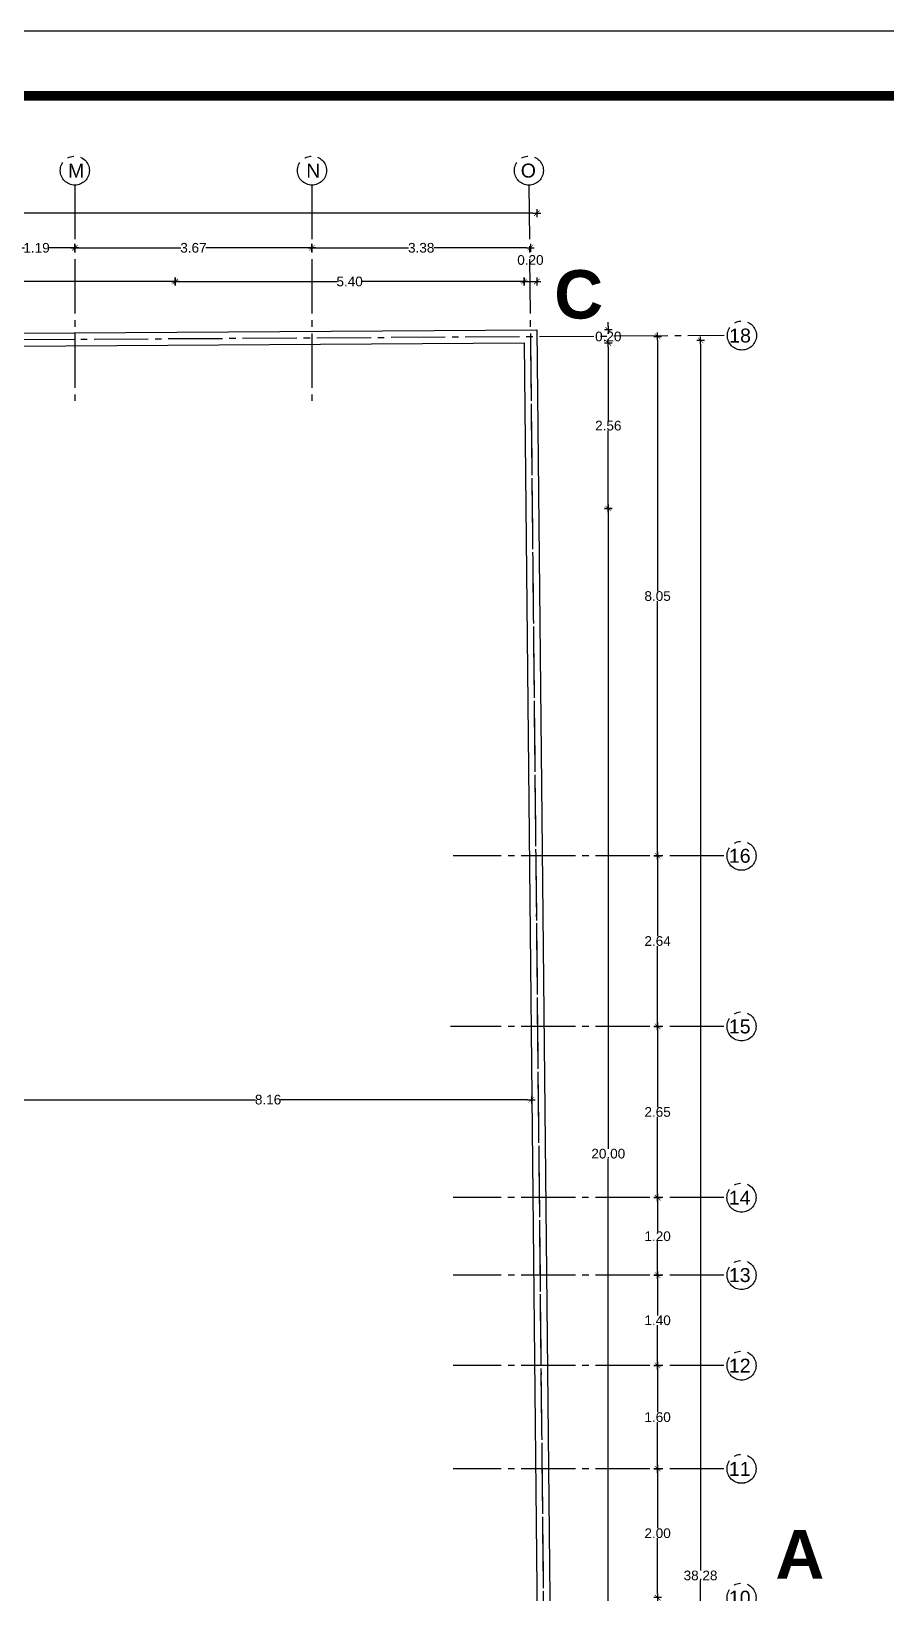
# Model space of a CAD drawing. Header units: millimetres. Extents: x 1217 to 2428, y 234 to 644.
# Drawn here: x 2371.6 to 2384.86, y 420.23 to 444.44 of the extents above; entities that cross this region are included whole.
import ezdxf

# ---------------------------------------------------------------- set-up
doc = ezdxf.new("R2010")
doc.units = ezdxf.units.MM
doc.linetypes.add('ACAD_ISO04W100', pattern=[30, 24, -3, 0, -3])
doc.layers.get('0').update_dxf_attribs({"lineweight": 5})
for name, color, linetype in [('0.1', 251, 'Continuous'), ('COTAS', 252, 'Continuous'), ('COTAS INTERIORES', 3, 'Continuous'), ('Ejes', 8, 'Continuous'), ('MURO', 5, 'Continuous'), ('Texto', 1, 'Continuous'), ('Textos', 2, 'Continuous')]:
    doc.layers.add(name, color=color, linetype=linetype)
doc.styles.add('INTERARQ', font='arial.ttf')
doc.styles.get("Standard").update_dxf_attribs({"font": 'arial.ttf'})
doc.dimstyles.new('ESCALA_1-50', dxfattribs={"dimtxt": 0.15, "dimasz": 0.06, "dimexe": 0.18, "dimexo": 0.0625, "dimgap": 0, "dimtad": 0, "dimtih": 1, "dimtoh": 1, "dimzin": 0, "dimdsep": 46, "dimtxsty": 'INTERARQ', "dimblk": 'DIMTICK', "dimcen": 0, "dimse1": 1, "dimse2": 1, "dimclrd": 256, "dimclre": 1, "dimclrt": 2, "dimadec": 0, "dimazin": 0, "dimtfac": 4.5, "dimtofl": 0, "dimtmove": 2, "dimatfit": 3, "dimldrblk": 'DIMTICK', "dimfxl": 1, "dimtolj": 1, "dimtzin": 0, "dimarcsym": 0})

# ---------------------------------------------------------------- blocks, each defined once
blk = doc.blocks.new('DIMTICK')
at = {"color": 1}
for p, q in [((-1, 0), (1, 0)), ((0, 1), (0, -1))]:
    blk.add_line(p, q, dxfattribs=at)
at = {"color": 3, "const_width": 0.141}
blk.add_lwpolyline([(0.71, 0.71), (-0.71, -0.71)], dxfattribs=at)
blk = doc.blocks.new('*D1194')
at = {"layer": 'COTAS INTERIORES', "lineweight": -2, "ltscale": 3, "transparency": 16777216}
for p, q in [((2371.254, 427.883), (2375.078, 427.883)), ((2379.292, 427.883), (2375.468, 427.883))]:
    blk.add_line(p, q, dxfattribs=at)
at = {"layer": 'Defpoints', "color": 0, "ltscale": 3, "transparency": 16777216}
for p in [(2371.194, 428.393, 0), (2379.352, 428.401, 0), (2379.352, 427.883)]:
    blk.add_point(p, dxfattribs=at)
at = {"layer": 'COTAS INTERIORES', "lineweight": -2, "ltscale": 3, "transparency": 16777216, "xscale": 0.06, "yscale": 0.06, "zscale": 0.06, "rotation": 180}
blk.add_blockref('DIMTICK', (2371.194, 427.883), dxfattribs=at)
at = {"layer": 'COTAS INTERIORES', "lineweight": -2, "ltscale": 3, "transparency": 16777216, "xscale": 0.06, "yscale": 0.06, "zscale": 0.06}
blk.add_blockref('DIMTICK', (2379.352, 427.883), dxfattribs=at)
at = {"layer": 'COTAS INTERIORES', "color": 2, "ltscale": 3, "transparency": 16777216, "insert": (2375.273, 427.883), "char_height": 0.15, "attachment_point": 5, "style": 'INTERARQ'}
blk.add_mtext('\\A1;8.16', dxfattribs=at)
blk = doc.blocks.new('*D1142')
at = {"layer": 'COTAS', "lineweight": -2, "ltscale": 3, "transparency": 16777216}
for p, q in [((2380.543, 436.986), (2380.543, 427.123)), ((2380.543, 417.106), (2380.543, 426.969))]:
    blk.add_line(p, q, dxfattribs=at)
at = {"layer": 'Defpoints', "color": 0, "ltscale": 3, "transparency": 16777216}
for p in [(2378.739, 437.046, 0), (2380.543, 437.046), (2379.163, 417.046, 0)]:
    blk.add_point(p, dxfattribs=at)
at = {"layer": 'COTAS', "lineweight": -2, "ltscale": 3, "transparency": 16777216, "xscale": 0.06, "yscale": 0.06, "zscale": 0.06}
for p, rotation in [((2380.543, 437.046), 90), ((2380.543, 417.046), 270)]:
    blk.add_blockref('DIMTICK', p, dxfattribs=dict(at, rotation=rotation))
at = {"layer": 'COTAS', "color": 2, "ltscale": 3, "transparency": 16777216, "insert": (2380.543, 427.046), "char_height": 0.15, "attachment_point": 5, "style": 'INTERARQ'}
blk.add_mtext('\\A1;20.00', dxfattribs=at)
blk = doc.blocks.new('*D1143')
at = {"layer": 'COTAS', "lineweight": -2, "ltscale": 3, "transparency": 16777216}
for p, q in [((2380.543, 439.55), (2380.543, 438.404)), ((2380.543, 437.106), (2380.543, 438.251))]:
    blk.add_line(p, q, dxfattribs=at)
at = {"layer": 'Defpoints', "color": 0, "ltscale": 3, "transparency": 16777216}
for p in [(2378.985, 439.61), (2380.543, 439.61), (2378.739, 437.046, 0)]:
    blk.add_point(p, dxfattribs=at)
at = {"layer": 'COTAS', "lineweight": -2, "ltscale": 3, "transparency": 16777216, "xscale": 0.06, "yscale": 0.06, "zscale": 0.06}
for p, rotation in [((2380.543, 439.61), 90), ((2380.543, 437.046), 270)]:
    blk.add_blockref('DIMTICK', p, dxfattribs=dict(at, rotation=rotation))
at = {"layer": 'COTAS', "color": 2, "ltscale": 3, "transparency": 16777216, "insert": (2380.543, 438.328), "char_height": 0.15, "attachment_point": 5, "style": 'INTERARQ'}
blk.add_mtext('\\A1;2.56', dxfattribs=at)
blk = doc.blocks.new('*D1144')
at = {"layer": 'COTAS', "lineweight": -2, "ltscale": 3, "transparency": 16777216}
for p, q in [((2380.543, 439.871), (2380.543, 439.931)), ((2380.543, 439.55), (2380.543, 439.49))]:
    blk.add_line(p, q, dxfattribs=at)
at = {"layer": 'Defpoints', "color": 0, "ltscale": 3, "transparency": 16777216}
for p in [(2379.183, 439.811), (2380.543, 439.811), (2378.985, 439.61)]:
    blk.add_point(p, dxfattribs=at)
at = {"layer": 'COTAS', "lineweight": -2, "ltscale": 3, "transparency": 16777216, "xscale": 0.06, "yscale": 0.06, "zscale": 0.06}
for p, rotation in [((2380.543, 439.811), 270), ((2380.543, 439.61), 90)]:
    blk.add_blockref('DIMTICK', p, dxfattribs=dict(at, rotation=rotation))
at = {"layer": 'COTAS', "color": 2, "ltscale": 3, "transparency": 16777216, "insert": (2380.543, 439.71), "char_height": 0.15, "attachment_point": 5, "style": 'INTERARQ'}
blk.add_mtext('\\A1;0.20', dxfattribs=at)
blk = doc.blocks.new('*D1152')
at = {"layer": 'COTAS', "lineweight": -2, "ltscale": 3, "transparency": 16777216}
for p, q in [((2381.307, 422.103), (2381.307, 421.241)), ((2381.307, 420.226), (2381.307, 421.088))]:
    blk.add_line(p, q, dxfattribs=at)
at = {"layer": 'Defpoints', "color": 0, "ltscale": 3, "transparency": 16777216}
for p in [(2379.616, 422.163, 0), (2381.307, 422.163), (2379.635, 420.166, 0)]:
    blk.add_point(p, dxfattribs=at)
at = {"layer": 'COTAS', "lineweight": -2, "ltscale": 3, "transparency": 16777216, "xscale": 0.06, "yscale": 0.06, "zscale": 0.06}
for p, rotation in [((2381.307, 422.163), 90), ((2381.307, 420.166), 270)]:
    blk.add_blockref('DIMTICK', p, dxfattribs=dict(at, rotation=rotation))
at = {"layer": 'COTAS', "color": 2, "ltscale": 3, "transparency": 16777216, "insert": (2381.307, 421.164), "char_height": 0.15, "attachment_point": 5, "style": 'INTERARQ'}
blk.add_mtext('\\A1;2.00', dxfattribs=at)
blk = doc.blocks.new('*D1153')
at = {"layer": 'COTAS', "lineweight": -2, "ltscale": 3, "transparency": 16777216}
for p, q in [((2381.307, 423.703), (2381.307, 423.04)), ((2381.307, 422.223), (2381.307, 422.886))]:
    blk.add_line(p, q, dxfattribs=at)
at = {"layer": 'Defpoints', "color": 0, "ltscale": 3, "transparency": 16777216}
for p in [(2379.6, 423.763, 0), (2381.307, 423.763), (2379.616, 422.163, 0)]:
    blk.add_point(p, dxfattribs=at)
at = {"layer": 'COTAS', "lineweight": -2, "ltscale": 3, "transparency": 16777216, "xscale": 0.06, "yscale": 0.06, "zscale": 0.06}
for p, rotation in [((2381.307, 423.763), 90), ((2381.307, 422.163), 270)]:
    blk.add_blockref('DIMTICK', p, dxfattribs=dict(at, rotation=rotation))
at = {"layer": 'COTAS', "color": 2, "ltscale": 3, "transparency": 16777216, "insert": (2381.307, 422.963), "char_height": 0.15, "attachment_point": 5, "style": 'INTERARQ'}
blk.add_mtext('\\A1;1.60', dxfattribs=at)
blk = doc.blocks.new('*D1154')
at = {"layer": 'COTAS', "lineweight": -2, "ltscale": 3, "transparency": 16777216}
for p, q in [((2381.307, 425.106), (2381.307, 424.541)), ((2381.307, 423.823), (2381.307, 424.388))]:
    blk.add_line(p, q, dxfattribs=at)
at = {"layer": 'Defpoints', "color": 0, "ltscale": 3, "transparency": 16777216}
for p in [(2379.889, 425.166, 0), (2381.307, 425.166), (2379.6, 423.763, 0)]:
    blk.add_point(p, dxfattribs=at)
at = {"layer": 'COTAS', "lineweight": -2, "ltscale": 3, "transparency": 16777216, "xscale": 0.06, "yscale": 0.06, "zscale": 0.06}
for p, rotation in [((2381.307, 425.166), 90), ((2381.307, 423.763), 270)]:
    blk.add_blockref('DIMTICK', p, dxfattribs=dict(at, rotation=rotation))
at = {"layer": 'COTAS', "color": 2, "ltscale": 3, "transparency": 16777216, "insert": (2381.307, 424.464), "char_height": 0.15, "attachment_point": 5, "style": 'INTERARQ'}
blk.add_mtext('\\A1;1.40', dxfattribs=at)
blk = doc.blocks.new('*D1155')
at = {"layer": 'COTAS', "lineweight": -2, "ltscale": 3, "transparency": 16777216}
for p, q in [((2381.307, 426.306), (2381.307, 425.842)), ((2381.307, 425.226), (2381.307, 425.689))]:
    blk.add_line(p, q, dxfattribs=at)
at = {"layer": 'Defpoints', "color": 0, "ltscale": 3, "transparency": 16777216}
for p in [(2379.898, 426.366, 0), (2381.307, 426.366), (2379.889, 425.166, 0)]:
    blk.add_point(p, dxfattribs=at)
at = {"layer": 'COTAS', "lineweight": -2, "ltscale": 3, "transparency": 16777216, "xscale": 0.06, "yscale": 0.06, "zscale": 0.06}
for p, rotation in [((2381.307, 426.366), 90), ((2381.307, 425.166), 270)]:
    blk.add_blockref('DIMTICK', p, dxfattribs=dict(at, rotation=rotation))
at = {"layer": 'COTAS', "color": 2, "ltscale": 3, "transparency": 16777216, "insert": (2381.307, 425.766), "char_height": 0.15, "attachment_point": 5, "style": 'INTERARQ'}
blk.add_mtext('\\A1;1.20', dxfattribs=at)
blk = doc.blocks.new('*D1156')
at = {"layer": 'COTAS', "lineweight": -2, "ltscale": 3, "transparency": 16777216}
for p, q in [((2381.307, 428.958), (2381.307, 427.769)), ((2381.307, 426.426), (2381.307, 427.616))]:
    blk.add_line(p, q, dxfattribs=at)
at = {"layer": 'Defpoints', "color": 0, "ltscale": 3, "transparency": 16777216}
for p in [(2379.943, 429.018, 0), (2381.307, 429.018), (2379.898, 426.366, 0)]:
    blk.add_point(p, dxfattribs=at)
at = {"layer": 'COTAS', "lineweight": -2, "ltscale": 3, "transparency": 16777216, "xscale": 0.06, "yscale": 0.06, "zscale": 0.06}
for p, rotation in [((2381.307, 429.018), 90), ((2381.307, 426.366), 270)]:
    blk.add_blockref('DIMTICK', p, dxfattribs=dict(at, rotation=rotation))
at = {"layer": 'COTAS', "color": 2, "ltscale": 3, "transparency": 16777216, "insert": (2381.307, 427.692), "char_height": 0.15, "attachment_point": 5, "style": 'INTERARQ'}
blk.add_mtext('\\A1;2.65', dxfattribs=at)
blk = doc.blocks.new('*D1157')
at = {"layer": 'COTAS', "lineweight": -2, "ltscale": 3, "transparency": 16777216}
for p, q in [((2381.307, 431.603), (2381.307, 430.417)), ((2381.307, 429.078), (2381.307, 430.264))]:
    blk.add_line(p, q, dxfattribs=at)
at = {"layer": 'Defpoints', "color": 0, "ltscale": 3, "transparency": 16777216}
for p in [(2380.691, 431.663, 0), (2381.307, 431.663), (2379.925, 429.018, 0)]:
    blk.add_point(p, dxfattribs=at)
at = {"layer": 'COTAS', "lineweight": -2, "ltscale": 3, "transparency": 16777216, "xscale": 0.06, "yscale": 0.06, "zscale": 0.06}
for p, rotation in [((2381.307, 431.663), 90), ((2381.307, 429.018), 270)]:
    blk.add_blockref('DIMTICK', p, dxfattribs=dict(at, rotation=rotation))
at = {"layer": 'COTAS', "color": 2, "ltscale": 3, "transparency": 16777216, "insert": (2381.307, 430.341), "char_height": 0.15, "attachment_point": 5, "style": 'INTERARQ'}
blk.add_mtext('\\A1;2.64', dxfattribs=at)
blk = doc.blocks.new('*D1158')
at = {"layer": 'COTAS', "lineweight": -2, "ltscale": 3, "transparency": 16777216}
for p, q in [((2381.307, 439.651), (2381.307, 435.764)), ((2381.307, 431.723), (2381.307, 435.61))]:
    blk.add_line(p, q, dxfattribs=at)
at = {"layer": 'Defpoints', "color": 0, "ltscale": 3, "transparency": 16777216}
for p in [(2379.437, 439.711), (2381.307, 439.711), (2380.691, 431.663, 0)]:
    blk.add_point(p, dxfattribs=at)
at = {"layer": 'COTAS', "lineweight": -2, "ltscale": 3, "transparency": 16777216, "xscale": 0.06, "yscale": 0.06, "zscale": 0.06}
for p, rotation in [((2381.307, 439.711), 90), ((2381.307, 431.663), 270)]:
    blk.add_blockref('DIMTICK', p, dxfattribs=dict(at, rotation=rotation))
at = {"layer": 'COTAS', "color": 2, "ltscale": 3, "transparency": 16777216, "insert": (2381.307, 435.687), "char_height": 0.15, "attachment_point": 5, "style": 'INTERARQ'}
blk.add_mtext('\\A1;8.05', dxfattribs=at)
blk = doc.blocks.new('*D1159')
at = {"layer": 'COTAS', "lineweight": -2, "ltscale": 3, "transparency": 16777216}
for p, q in [((2381.972, 439.591), (2381.972, 420.586)), ((2381.972, 401.427), (2381.972, 420.432))]:
    blk.add_line(p, q, dxfattribs=at)
at = {"layer": 'Defpoints', "color": 0, "ltscale": 3, "transparency": 16777216}
for p in [(2379.436, 439.651, 0), (2379.826, 401.367, 0), (2381.972, 401.367)]:
    blk.add_point(p, dxfattribs=at)
at = {"layer": 'COTAS', "lineweight": -2, "ltscale": 3, "transparency": 16777216, "xscale": 0.06, "yscale": 0.06, "zscale": 0.06}
for p, rotation in [((2381.972, 439.651), 90), ((2381.972, 401.367), 270)]:
    blk.add_blockref('DIMTICK', p, dxfattribs=dict(at, rotation=rotation))
at = {"layer": 'COTAS', "color": 2, "ltscale": 3, "transparency": 16777216, "insert": (2381.972, 420.509), "char_height": 0.15, "attachment_point": 5, "style": 'INTERARQ'}
blk.add_mtext('\\A1;38.28', dxfattribs=at)
blk = doc.blocks.new('*D1163')
at = {"layer": 'COTAS', "lineweight": -2, "ltscale": 3, "transparency": 16777216}
for p, q in [((2358.994, 440.562), (2366.138, 440.562)), ((2373.774, 440.562), (2366.63, 440.562))]:
    blk.add_line(p, q, dxfattribs=at)
at = {"layer": 'Defpoints', "color": 0, "ltscale": 3, "transparency": 16777216}
for p in [(2373.834, 440.562), (2358.934, 439.965, 0), (2373.834, 438.436, 0)]:
    blk.add_point(p, dxfattribs=at)
at = {"layer": 'COTAS', "lineweight": -2, "ltscale": 3, "transparency": 16777216, "xscale": 0.06, "yscale": 0.06, "zscale": 0.06, "rotation": 180}
blk.add_blockref('DIMTICK', (2358.934, 440.562), dxfattribs=at)
at = {"layer": 'COTAS', "lineweight": -2, "ltscale": 3, "transparency": 16777216, "xscale": 0.06, "yscale": 0.06, "zscale": 0.06}
blk.add_blockref('DIMTICK', (2373.834, 440.562), dxfattribs=at)
at = {"layer": 'COTAS', "color": 2, "ltscale": 3, "transparency": 16777216, "insert": (2366.384, 440.562), "char_height": 0.15, "attachment_point": 5, "style": 'INTERARQ'}
blk.add_mtext('\\A1;14.90', dxfattribs=at)
blk = doc.blocks.new('*D1164')
at = {"layer": 'COTAS', "lineweight": -2, "ltscale": 3, "transparency": 16777216}
for p, q in [((2373.894, 440.562), (2376.341, 440.562)), ((2379.178, 440.562), (2376.731, 440.562))]:
    blk.add_line(p, q, dxfattribs=at)
at = {"layer": 'Defpoints', "color": 0, "ltscale": 3, "transparency": 16777216}
for p in [(2379.238, 440.562), (2379.238, 440.095), (2373.834, 438.436)]:
    blk.add_point(p, dxfattribs=at)
at = {"layer": 'COTAS', "lineweight": -2, "ltscale": 3, "transparency": 16777216, "xscale": 0.06, "yscale": 0.06, "zscale": 0.06, "rotation": 180}
blk.add_blockref('DIMTICK', (2373.834, 440.562), dxfattribs=at)
at = {"layer": 'COTAS', "lineweight": -2, "ltscale": 3, "transparency": 16777216, "xscale": 0.06, "yscale": 0.06, "zscale": 0.06}
blk.add_blockref('DIMTICK', (2379.238, 440.562), dxfattribs=at)
at = {"layer": 'COTAS', "color": 2, "ltscale": 3, "transparency": 16777216, "insert": (2376.536, 440.562), "char_height": 0.15, "attachment_point": 5, "style": 'INTERARQ'}
blk.add_mtext('\\A1;5.40', dxfattribs=at)
blk = doc.blocks.new('*D1165')
at = {"layer": 'COTAS', "lineweight": -2, "ltscale": 3, "transparency": 16777216}
blk.add_line((2379.298, 440.562), (2379.376, 440.562), dxfattribs=at)
at = {"layer": 'Defpoints', "color": 0, "ltscale": 3, "transparency": 16777216}
for p in [(2379.436, 440.562), (2379.436, 440.296), (2379.238, 440.095)]:
    blk.add_point(p, dxfattribs=at)
at = {"layer": 'COTAS', "lineweight": -2, "ltscale": 3, "transparency": 16777216, "xscale": 0.06, "yscale": 0.06, "zscale": 0.06, "rotation": 180}
blk.add_blockref('DIMTICK', (2379.238, 440.562), dxfattribs=at)
at = {"layer": 'COTAS', "lineweight": -2, "ltscale": 3, "transparency": 16777216, "xscale": 0.06, "yscale": 0.06, "zscale": 0.06}
blk.add_blockref('DIMTICK', (2379.436, 440.562), dxfattribs=at)
at = {"layer": 'COTAS', "color": 2, "ltscale": 3, "transparency": 16777216, "insert": (2379.337, 440.895), "char_height": 0.15, "attachment_point": 5, "style": 'INTERARQ'}
blk.add_mtext('\\A1;0.20', dxfattribs=at)
blk = doc.blocks.new('*D1171')
at = {"layer": 'COTAS', "lineweight": -2, "ltscale": 3, "transparency": 16777216}
for p, q in [((2371.154, 441.084), (2371.499, 441.084)), ((2372.22, 441.084), (2371.875, 441.084))]:
    blk.add_line(p, q, dxfattribs=at)
at = {"layer": 'Defpoints', "color": 0, "ltscale": 3, "transparency": 16777216}
for p in [(2372.28, 441.084), (2371.094, 440.562), (2372.28, 440.562)]:
    blk.add_point(p, dxfattribs=at)
at = {"layer": 'COTAS', "lineweight": -2, "ltscale": 3, "transparency": 16777216, "xscale": 0.06, "yscale": 0.06, "zscale": 0.06, "rotation": 180}
blk.add_blockref('DIMTICK', (2371.094, 441.084), dxfattribs=at)
at = {"layer": 'COTAS', "lineweight": -2, "ltscale": 3, "transparency": 16777216, "xscale": 0.06, "yscale": 0.06, "zscale": 0.06}
blk.add_blockref('DIMTICK', (2372.28, 441.084), dxfattribs=at)
at = {"layer": 'COTAS', "color": 2, "ltscale": 3, "transparency": 16777216, "insert": (2371.687, 441.084), "char_height": 0.15, "attachment_point": 5, "style": 'INTERARQ'}
blk.add_mtext('\\A1;1.19', dxfattribs=at)
blk = doc.blocks.new('*D1172')
at = {"layer": 'COTAS', "lineweight": -2, "ltscale": 3, "transparency": 16777216}
for p, q in [((2372.34, 441.084), (2373.922, 441.084)), ((2375.893, 441.084), (2374.311, 441.084))]:
    blk.add_line(p, q, dxfattribs=at)
at = {"layer": 'Defpoints', "color": 0, "ltscale": 3, "transparency": 16777216}
for p in [(2375.953, 441.084), (2372.28, 440.562), (2375.953, 440.562)]:
    blk.add_point(p, dxfattribs=at)
at = {"layer": 'COTAS', "lineweight": -2, "ltscale": 3, "transparency": 16777216, "xscale": 0.06, "yscale": 0.06, "zscale": 0.06, "rotation": 180}
blk.add_blockref('DIMTICK', (2372.28, 441.084), dxfattribs=at)
at = {"layer": 'COTAS', "lineweight": -2, "ltscale": 3, "transparency": 16777216, "xscale": 0.06, "yscale": 0.06, "zscale": 0.06}
blk.add_blockref('DIMTICK', (2375.953, 441.084), dxfattribs=at)
at = {"layer": 'COTAS', "color": 2, "ltscale": 3, "transparency": 16777216, "insert": (2374.117, 441.084), "char_height": 0.15, "attachment_point": 5, "style": 'INTERARQ'}
blk.add_mtext('\\A1;3.67', dxfattribs=at)
blk = doc.blocks.new('*D1173')
at = {"layer": 'COTAS', "lineweight": -2, "ltscale": 3, "transparency": 16777216}
for p, q in [((2376.013, 441.084), (2377.45, 441.084)), ((2379.277, 441.084), (2377.84, 441.084))]:
    blk.add_line(p, q, dxfattribs=at)
at = {"layer": 'Defpoints', "color": 0, "ltscale": 3, "transparency": 16777216}
for p in [(2379.337, 441.084), (2375.953, 440.562), (2379.337, 440.562)]:
    blk.add_point(p, dxfattribs=at)
at = {"layer": 'COTAS', "lineweight": -2, "ltscale": 3, "transparency": 16777216, "xscale": 0.06, "yscale": 0.06, "zscale": 0.06, "rotation": 180}
blk.add_blockref('DIMTICK', (2375.953, 441.084), dxfattribs=at)
at = {"layer": 'COTAS', "lineweight": -2, "ltscale": 3, "transparency": 16777216, "xscale": 0.06, "yscale": 0.06, "zscale": 0.06}
blk.add_blockref('DIMTICK', (2379.337, 441.084), dxfattribs=at)
at = {"layer": 'COTAS', "color": 2, "ltscale": 3, "transparency": 16777216, "insert": (2377.645, 441.084), "char_height": 0.15, "attachment_point": 5, "style": 'INTERARQ'}
blk.add_mtext('\\A1;3.38', dxfattribs=at)
blk = doc.blocks.new('*D1174')
at = {"layer": 'COTAS', "lineweight": -2, "ltscale": 3, "transparency": 16777216}
for p, q in [((2347.678, 441.621), (2363.275, 441.621)), ((2379.376, 441.621), (2363.779, 441.621))]:
    blk.add_line(p, q, dxfattribs=at)
at = {"layer": 'Defpoints', "color": 0, "ltscale": 3, "transparency": 16777216}
for p in [(2379.436, 441.621), (2379.436, 440.296, 0), (2347.618, 440.104, 0)]:
    blk.add_point(p, dxfattribs=at)
at = {"layer": 'COTAS', "lineweight": -2, "ltscale": 3, "transparency": 16777216, "xscale": 0.06, "yscale": 0.06, "zscale": 0.06, "rotation": 180}
blk.add_blockref('DIMTICK', (2347.618, 441.621), dxfattribs=at)
at = {"layer": 'COTAS', "lineweight": -2, "ltscale": 3, "transparency": 16777216, "xscale": 0.06, "yscale": 0.06, "zscale": 0.06}
blk.add_blockref('DIMTICK', (2379.436, 441.621), dxfattribs=at)
at = {"layer": 'COTAS', "color": 2, "ltscale": 3, "transparency": 16777216, "insert": (2363.527, 441.621), "char_height": 0.15, "attachment_point": 5, "style": 'INTERARQ'}
blk.add_mtext('\\A1;31.82', dxfattribs=at)

msp = doc.modelspace()

# ---------------------------------------------------------------- linework, layer by layer
at = {"layer": '0.1', "ltscale": 3, "elevation": 0}
msp.add_lwpolyline([(2338.46076, 392.44057), (2428.46076, 392.44057), (2428.46076, 444.44057), (2338.46076, 444.44057)], close=True, dxfattribs=at)
at = {"layer": '0.1', "ltscale": 3, "const_width": 0.15, "elevation": 0}
msp.add_lwpolyline([(2339.46076, 393.44057), (2427.46076, 393.44057), (2427.46076, 443.44057), (2339.46076, 443.44057)], close=True, dxfattribs=at)
at = {"layer": 'Ejes', "linetype": 'ACAD_ISO04W100', "ltscale": 0.035, "elevation": 0}
for points in [[(2372.27962, 442.05671), (2372.27962, 438.6153)], [(2375.95341, 442.05671), (2375.95341, 438.6153)], [(2379.31303, 442.05671), (2379.7599, 398.2167)], [(2344.97835, 439.50272), (2382.34027, 439.72869)], [(2379.33796, 439.61087), (2379.72616, 401.52665)], [(2382.33495, 431.66281), (2378.14211, 431.66281)], [(2382.33495, 429.01825), (2378.09799, 429.01825)], [(2382.33404, 426.36613), (2378.14211, 426.36613)], [(2382.33495, 425.16568), (2378.14211, 425.16568)], [(2382.33495, 423.76285), (2378.14211, 423.76285)], [(2382.33495, 422.16329), (2378.14211, 422.16329)]]:
    msp.add_lwpolyline(points, dxfattribs=at)
at = {"layer": 'Ejes', "linetype": 'ACAD_ISO04W100', "ltscale": 0.035}
for centre in [(2372.27962, 442.28168, 0), (2375.95341, 442.28168, 0), (2379.31303, 442.28168, 0), (2382.61247, 439.72525, 0), (2382.61247, 439.72524, 0), (2382.60715, 431.66281, 0), (2382.60714, 431.66281, 0), (2382.60715, 429.01825, 0), (2382.60714, 429.01824, 0), (2382.60624, 426.36613, 0), (2382.60623, 426.36613, 0), (2382.60715, 425.16568, 0), (2382.60714, 425.16567, 0), (2382.60715, 423.76284, 0), (2382.60714, 423.76284, 0), (2382.60715, 422.16329, 0), (2382.60714, 422.16328, 0), (2382.60715, 420.16568, 0), (2382.60714, 420.16567, 0)]:
    msp.add_circle(centre, 0.22498, dxfattribs=at)
at = {"layer": 'MURO', "color": 5, "elevation": 0}
for points in [[(2348.01736, 404.09864), (2347.73943, 428.81979), (2347.73715, 429.02204), (2347.61806, 439.61869), (2358.72793, 439.67826), (2379.43592, 439.81113), (2379.82617, 401.52665)], [(2348.01736, 404.09053), (2347.73943, 428.81979), (2347.73715, 429.02204), (2347.61806, 439.61869), (2358.72793, 439.67826), (2379.43592, 439.81113), (2379.82617, 401.52665)], [(2348.21728, 404.09864), (2347.93941, 428.82204), (2347.93714, 429.02429), (2347.82031, 439.41977), (2358.72911, 439.47827), (2358.72911, 439.47827), (2379.23796, 439.60985), (2379.62616, 401.52665)]]:
    msp.add_lwpolyline(points, dxfattribs=at)

# ---------------------------------------------------------------- texts
at = {"layer": 'Ejes', "char_height": 0.216, "width": 0.344369, "attachment_point": 5}
for s, insert in [('O', (2379.30507, 442.27994, 0)), ('M', (2372.29973, 442.27994, 0)), ('N', (2375.97352, 442.27994, 0)), ('18', (2382.58446, 439.7235, 0)), ('16', (2382.57914, 431.66107, 0)), ('15', (2382.57914, 429.0165, 0)), ('14', (2382.57823, 426.36439, 0)), ('13', (2382.57914, 425.16393, 0)), ('12', (2382.57914, 423.7611, 0)), ('11', (2382.57914, 422.16154, 0)), ('10', (2382.57914, 420.16393, 0))]:
    msp.add_mtext(s, dxfattribs=dict(at, insert=insert))
at = {"layer": 'Texto', "insert": (2383.51072, 420.83769, 0), "char_height": 0.75, "width": 2.965897, "attachment_point": 5}
msp.add_mtext('{\\fArial|b1|i0|c0|p34;A}', dxfattribs=at)
at = {"layer": 'Textos', "color": 0, "insert": (2380.08385, 440.35794, 0), "char_height": 0.75, "width": 2.965897, "attachment_point": 5}
msp.add_mtext('{\\fArial|b1|i0|c0|p34;C}', dxfattribs=at)

# ---------------------------------------------------------------- dimensions: what is measured, and where the dimension line sits
at = {"layer": 'COTAS', "ltscale": 3}
for base, p1, p2, picture, middle in [((2379.43592, 441.62113), (2347.61806, 440.10369, 0), (2379.43592, 440.29613, 0), '*D1174', (2363.52699, 441.62113)), ((2372.27962, 441.08431), (2371.09361, 440.5622), (2372.27962, 440.5622), '*D1171', (2371.68662, 441.08431)), ((2375.95341, 441.08431), (2372.27962, 440.5622), (2375.95341, 440.5622), '*D1172', (2374.11651, 441.08431)), ((2379.33694, 441.08431), (2375.95341, 440.5622), (2379.33694, 440.5622), '*D1173', (2377.64518, 441.08431)), ((2379.43592, 440.5622, 0), (2379.23796, 440.09486, 0), (2379.43592, 440.29613, 0), '*D1165', (2379.33694, 440.89537, 0)), ((2373.83413, 440.5622), (2358.93365, 439.96458, 0), (2373.83413, 438.43581, 0), '*D1163', (2366.38389, 440.5622)), ((2379.23796, 440.5622, 0), (2373.83413, 438.43581, 0), (2379.23796, 440.09486, 0), '*D1164', (2376.53605, 440.5622, 0))]:
    dim = msp.add_linear_dim(base=base, p1=p1, p2=p2, dimstyle='ESCALA_1-50', dxfattribs=at)
    dim.commit()
    dim.dimension.update_dxf_attribs({"geometry": picture, "text_midpoint": middle})
for base, p1, p2, picture, middle in [((2380.54252, 439.81113), (2378.98482, 439.60985), (2379.18278, 439.81113), '*D1144', (2380.54252, 439.71049)), ((2381.30731, 439.71113), (2380.69113, 431.66281, 0), (2379.43694, 439.71113), '*D1158', (2381.30731, 435.68697)), ((2380.54252, 439.60985), (2378.7387, 437.04595, 0), (2378.98482, 439.60985), '*D1143', (2380.54252, 438.3279)), ((2381.97234, 401.36665), (2379.43592, 439.65113, 0), (2379.82617, 401.36665, 0), '*D1159', (2381.97234, 420.50889)), ((2380.54252, 437.04595), (2379.16324, 417.04595, 0), (2378.7387, 437.04595, 0), '*D1142', (2380.54252, 427.04595)), ((2381.30731, 431.66281), (2379.92514, 429.01825, 0), (2380.69113, 431.66281, 0), '*D1157', (2381.30731, 430.34053)), ((2381.30731, 429.01825), (2379.89773, 426.36613, 0), (2379.94311, 429.01825, 0), '*D1156', (2381.30731, 427.69219)), ((2381.30731, 426.36613), (2379.88927, 425.1655, 0), (2379.89773, 426.36613, 0), '*D1155', (2381.30731, 425.76582)), ((2381.30731, 425.1655), (2379.59951, 423.76285, 0), (2379.88927, 425.1655, 0), '*D1154', (2381.30731, 424.46417)), ((2381.30731, 423.76285), (2379.61581, 422.16329, 0), (2379.59951, 423.76285, 0), '*D1153', (2381.30731, 422.96307)), ((2381.30731, 422.16329), (2379.63454, 420.16554, 0), (2379.61581, 422.16329, 0), '*D1152', (2381.30731, 421.16441))]:
    dim = msp.add_linear_dim(base=base, p1=p1, p2=p2, angle=90, dimstyle='ESCALA_1-50', dxfattribs=at)
    dim.commit()
    dim.dimension.update_dxf_attribs({"geometry": picture, "text_midpoint": middle})
at = {"layer": 'COTAS INTERIORES', "ltscale": 3}
dim = msp.add_linear_dim(base=(2379.35221, 427.88278, 0), p1=(2371.19361, 428.39282, 0), p2=(2379.35221, 428.4014, 0), dimstyle='ESCALA_1-50', dxfattribs=at)
dim.commit()
dim.dimension.update_dxf_attribs({"geometry": '*D1194', "text_midpoint": (2375.27291, 427.88278, 0)})

doc.saveas('drawing.dxf')
